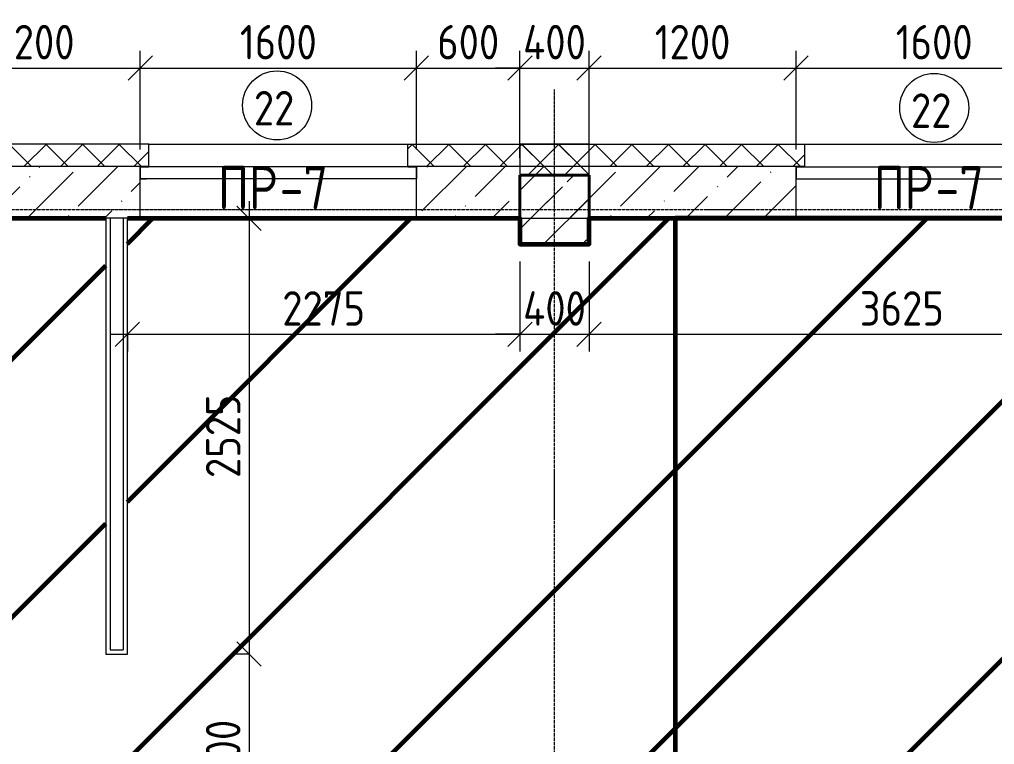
# Model space of a CAD drawing. Header units: millimetres. Extents: x -56773 to 323062, y -262288 to 76460.
# Drawn here: x -15416 to -9767, y -28159 to -23958 of the extents above; entities that cross this region are included whole.
import ezdxf

# ---------------------------------------------------------------- set-up
doc = ezdxf.new("R2010")
doc.units = ezdxf.units.MM
doc.linetypes.add('ADSK_Линия сетки', pattern=[25, 20, -2.5, 0, -2.5])
for name, color, linetype, lineweight in [('1.1)Стяжка керамзит  2 этаж', 5, 'Continuous', 60), ('3.1 Штукатурка внешн стен', 5, 'Continuous', 60), ('_ Окна', 7, 'Continuous', 18), ('Марки', 7, 'Continuous', 20), ('Марки окон', 7, 'Continuous', 20), ('Несущие колонны', 7, 'Continuous', 18), ('Окна', 7, 'Continuous', 9), ('Оси', 7, 'Continuous', 9), ('Размеры', 7, 'Continuous', 9), ('Стены внутренние', 7, 'Continuous', 18), ('Стены наружные', 7, 'Continuous', 18), ('Стены несущие', 7, 'Continuous', 30), ('Стены отделка', 7, 'Continuous', 30), ('Стены штриховка', 7, 'Continuous', 9)]:
    doc.layers.add(name, color=color, linetype=linetype, lineweight=lineweight)
doc.styles.add('GOST Common_2', font='', dxfattribs={"width": 0.9, "height": 250})
doc.styles.add('GOST Common_3', font='', dxfattribs={"width": 0.9, "height": 200})
doc.styles.add('GOST Common_5', font='', dxfattribs={"width": 0.85, "height": 250})
doc.styles.get('GOST Common_2').set_extended_font_data('GOST Common')
doc.styles.get('GOST Common_3').set_extended_font_data('GOST Common')
doc.styles.get('GOST Common_5').set_extended_font_data('GOST Common')
doc.dimstyles.new('ADSK_Основной_2_0', dxfattribs={"dimscale": 304.8, "dimtxt": 201.142999, "dimasz": 0.463911, "dimexe": 0.328084, "dimexo": 0.328084, "dimgap": 0.164042, "dimtad": 1, "dimdec": 3, "dimrnd": 0.001, "dimdsep": 46, "dimtxsty": 'GOST Common_3', "dimblk1": 'OBLIQUE', "dimblk2": 'OBLIQUE', "dimsah": 1, "dimcen": 0.09, "dimdle": 0.328084, "dimazin": 2, "dimtfac": 1, "dimtdec": 4, "dimtix": 1, "dimtmove": 0, "dimatfit": 3, "dimfxl": 1, "dimtvp": 1, "dimtolj": 1, "dimtzin": 0, "dimlwd": 20, "dimlwe": 20, "dimarcsym": 2})
doc.dimstyles.new('ADSK_Основной_2_0_2', dxfattribs={"dimscale": 304.8, "dimtxt": 201.142999, "dimasz": 0.463911, "dimexe": 0.328084, "dimexo": 0.328084, "dimgap": 0.164042, "dimtad": 1, "dimdec": 3, "dimrnd": 0.001, "dimdsep": 46, "dimtxsty": 'GOST Common_3', "dimblk1": 'OBLIQUE', "dimblk2": 'OBLIQUE', "dimsah": 1, "dimcen": 0.09, "dimdle": 0.328084, "dimazin": 2, "dimtfac": 1, "dimtdec": 4, "dimtix": 1, "dimtmove": 0, "dimatfit": 3, "dimfxl": 1, "dimtvp": 1, "dimtolj": 1, "dimtzin": 0, "dimlwd": 20, "dimlwe": 20, "dimarcsym": 2})
pattern_1 = [(45, (1283.93, -48864.63), (-106.066, 106.066), []), (135, (1283.93, -48864.63), (-106.066, -106.066), [])]

# ---------------------------------------------------------------- blocks, each defined once
blk = doc.blocks.new('ADSK_КолоннаЖБ_Прямоугольная - 400x400 мм-1807142-Кладочный план 1-го этажа')
at = {"layer": 'Несущие колонны', "lineweight": 40}
for p, q in [((-200, 200), (200, 200)), ((-200, -200), (-200, 200)), ((200, 200), (200, -200)), ((200, -200), (-200, -200))]:
    blk.add_line(p, q, dxfattribs=at)
blk = doc.blocks.new('ОКНО L03 _2СТ_RS - ОК-1_1600х2000h_противоударное-3556404-Кладочный план 1-го этажа')
at = {"layer": '_ Окна'}
for p, q in [((-838.1, -79), (761.9, -79)), ((-838.1, -149), (-838.1, -79)), ((-838.1, -79), (-803.1, -79)), ((761.9, -79), (726.9, -79)), ((761.9, -149), (761.9, -79)), ((-838.1, -149), (761.9, -149)), ((-838.1, -149), (-833.1, -149)), ((761.9, -149), (756.9, -149))]:
    blk.add_line(p, q, dxfattribs=at)
blk = doc.blocks.new('ОКНО L03 _2СТ_RS - ОК-1_1600х2000h_противоударное-3556409-Кладочный план 1-го этажа')
at = {"layer": '_ Окна'}
for p, q in [((-838.1, 149), (761.9, 149)), ((-838.1, 149), (-838.1, 79)), ((-838.1, 149), (-833.1, 149)), ((761.9, 149), (756.9, 149)), ((761.9, 149), (761.9, 79)), ((-838.1, 79), (761.9, 79)), ((-838.1, 79), (-803.1, 79)), ((761.9, 79), (726.9, 79))]:
    blk.add_line(p, q, dxfattribs=at)
blk = doc.blocks.new('_Oblique')
at = {"color": 0, "linetype": 'ByBlock', "lineweight": -2}
blk.add_line((-0.5, -0.5), (0.5, 0.5), dxfattribs=at)
blk = doc.blocks.new('*D4193')
at = {"layer": 'Defpoints', "color": 0, "transparency": 16777216}
for p in [(-14716.1, -24238.9), (-15916.1, -24810.7), (-14716.1, -24810.7)]:
    blk.add_point(p, dxfattribs=at)
at = {"layer": 'Размеры', "color": 0, "lineweight": 20, "transparency": 16777216}
for p, q in [((-15916.1, -24710.7), (-15916.1, -24138.9)), ((-14716.1, -24710.7), (-14716.1, -24138.9)), ((-16016.1, -24238.9), (-14616.1, -24238.9))]:
    blk.add_line(p, q, dxfattribs=at)
at = {"layer": 'Размеры', "color": 0, "lineweight": 20, "transparency": 16777216, "xscale": 141.4, "yscale": 141.4, "zscale": 141.4, "rotation": 180}
blk.add_blockref('_Oblique', (-15916.1, -24238.9), dxfattribs=at)
at = {"layer": 'Размеры', "color": 0, "lineweight": 20, "transparency": 16777216, "xscale": 141.4, "yscale": 141.4, "zscale": 141.4}
blk.add_blockref('_Oblique', (-14716.1, -24238.9), dxfattribs=at)
at = {"layer": 'Размеры', "color": 0, "lineweight": 9, "transparency": 16777216, "insert": (-15316.1, -24088.9), "char_height": 200, "width": 560.473, "attachment_point": 5, "style": 'GOST Common_3'}
blk.add_mtext('\\A1;1200', dxfattribs=at)
blk = doc.blocks.new('*D4194')
at = {"layer": 'Defpoints', "color": 0, "transparency": 16777216}
for p in [(-13116.1, -24238.9), (-14716.1, -24810.7), (-13116.1, -24810.7)]:
    blk.add_point(p, dxfattribs=at)
at = {"layer": 'Размеры', "color": 0, "lineweight": 20, "transparency": 16777216}
for p, q in [((-14716.1, -24710.7), (-14716.1, -24138.9)), ((-13116.1, -24710.7), (-13116.1, -24138.9)), ((-14816.1, -24238.9), (-13016.1, -24238.9))]:
    blk.add_line(p, q, dxfattribs=at)
at = {"layer": 'Размеры', "color": 0, "lineweight": 20, "transparency": 16777216, "xscale": 141.4, "yscale": 141.4, "zscale": 141.4, "rotation": 180}
blk.add_blockref('_Oblique', (-14716.1, -24238.9), dxfattribs=at)
at = {"layer": 'Размеры', "color": 0, "lineweight": 20, "transparency": 16777216, "xscale": 141.4, "yscale": 141.4, "zscale": 141.4}
blk.add_blockref('_Oblique', (-13116.1, -24238.9), dxfattribs=at)
at = {"layer": 'Размеры', "color": 0, "lineweight": 9, "transparency": 16777216, "insert": (-13916.1, -24088.9), "char_height": 200, "width": 560.473, "attachment_point": 5, "style": 'GOST Common_3'}
blk.add_mtext('\\A1;1600', dxfattribs=at)
blk = doc.blocks.new('*D4195')
at = {"layer": 'Defpoints', "color": 0, "transparency": 16777216}
for p in [(-12516.1, -24238.9), (-13116.1, -24810.7), (-12516.1, -24859.7)]:
    blk.add_point(p, dxfattribs=at)
at = {"layer": 'Размеры', "color": 0, "lineweight": 20, "transparency": 16777216}
for p, q in [((-13116.1, -24710.7), (-13116.1, -24138.9)), ((-12516.1, -24759.7), (-12516.1, -24138.9)), ((-13216.1, -24238.9), (-12416.1, -24238.9))]:
    blk.add_line(p, q, dxfattribs=at)
at = {"layer": 'Размеры', "color": 0, "lineweight": 20, "transparency": 16777216, "xscale": 141.4, "yscale": 141.4, "zscale": 141.4, "rotation": 180}
blk.add_blockref('_Oblique', (-13116.1, -24238.9), dxfattribs=at)
at = {"layer": 'Размеры', "color": 0, "lineweight": 20, "transparency": 16777216, "xscale": 141.4, "yscale": 141.4, "zscale": 141.4}
blk.add_blockref('_Oblique', (-12516.1, -24238.9), dxfattribs=at)
at = {"layer": 'Размеры', "color": 0, "lineweight": 9, "transparency": 16777216, "insert": (-12816.1, -24088.9), "char_height": 200, "width": 454.106, "attachment_point": 5, "style": 'GOST Common_3'}
blk.add_mtext('\\A1;600', dxfattribs=at)
blk = doc.blocks.new('*D4196')
at = {"layer": 'Defpoints', "color": 0, "transparency": 16777216}
for p in [(-12116.1, -24238.9), (-12516.1, -24859.7), (-12116.1, -24859.7)]:
    blk.add_point(p, dxfattribs=at)
at = {"layer": 'Размеры', "color": 0, "lineweight": 20, "transparency": 16777216}
for p, q in [((-12516.1, -24759.7), (-12516.1, -24138.9)), ((-12116.1, -24759.7), (-12116.1, -24138.9)), ((-12516.1, -24238.9), (-12657.5, -24238.9)), ((-12516.1, -24238.9), (-12116.1, -24238.9)), ((-12116.1, -24238.9), (-11974.7, -24238.9))]:
    blk.add_line(p, q, dxfattribs=at)
at = {"layer": 'Размеры', "color": 0, "lineweight": 20, "transparency": 16777216, "xscale": 141.4, "yscale": 141.4, "zscale": 141.4}
blk.add_blockref('_Oblique', (-12516.1, -24238.9), dxfattribs=at)
at = {"layer": 'Размеры', "color": 0, "lineweight": 20, "transparency": 16777216, "xscale": 141.4, "yscale": 141.4, "zscale": 141.4, "rotation": 180}
blk.add_blockref('_Oblique', (-12116.1, -24238.9), dxfattribs=at)
at = {"layer": 'Размеры', "color": 0, "lineweight": 9, "transparency": 16777216, "insert": (-12316.1, -24088.9), "char_height": 200, "width": 474.561, "attachment_point": 5, "style": 'GOST Common_3'}
blk.add_mtext('\\A1;400', dxfattribs=at)
blk = doc.blocks.new('*D4197')
at = {"layer": 'Defpoints', "color": 0, "transparency": 16777216}
for p in [(-10916.1, -24238.9), (-10916.1, -24810.7), (-12116.1, -24859.7)]:
    blk.add_point(p, dxfattribs=at)
at = {"layer": 'Размеры', "color": 0, "lineweight": 20, "transparency": 16777216}
for p, q in [((-12116.1, -24759.7), (-12116.1, -24138.9)), ((-10916.1, -24710.7), (-10916.1, -24138.9)), ((-12216.1, -24238.9), (-10816.1, -24238.9))]:
    blk.add_line(p, q, dxfattribs=at)
at = {"layer": 'Размеры', "color": 0, "lineweight": 20, "transparency": 16777216, "xscale": 141.4, "yscale": 141.4, "zscale": 141.4, "rotation": 180}
blk.add_blockref('_Oblique', (-12116.1, -24238.9), dxfattribs=at)
at = {"layer": 'Размеры', "color": 0, "lineweight": 20, "transparency": 16777216, "xscale": 141.4, "yscale": 141.4, "zscale": 141.4}
blk.add_blockref('_Oblique', (-10916.1, -24238.9), dxfattribs=at)
at = {"layer": 'Размеры', "color": 0, "lineweight": 9, "transparency": 16777216, "insert": (-11516.1, -24088.9), "char_height": 200, "width": 560.473, "attachment_point": 5, "style": 'GOST Common_3'}
blk.add_mtext('\\A1;1200', dxfattribs=at)
blk = doc.blocks.new('*D4198')
at = {"layer": 'Defpoints', "color": 0, "transparency": 16777216}
for p in [(-9316.1, -24238.9), (-10916.1, -24810.7), (-9316.1, -24810.7)]:
    blk.add_point(p, dxfattribs=at)
at = {"layer": 'Размеры', "color": 0, "lineweight": 20, "transparency": 16777216}
for p, q in [((-10916.1, -24710.7), (-10916.1, -24138.9)), ((-9316.1, -24710.7), (-9316.1, -24138.9)), ((-11016.1, -24238.9), (-9216.1, -24238.9))]:
    blk.add_line(p, q, dxfattribs=at)
at = {"layer": 'Размеры', "color": 0, "lineweight": 20, "transparency": 16777216, "xscale": 141.4, "yscale": 141.4, "zscale": 141.4, "rotation": 180}
blk.add_blockref('_Oblique', (-10916.1, -24238.9), dxfattribs=at)
at = {"layer": 'Размеры', "color": 0, "lineweight": 20, "transparency": 16777216, "xscale": 141.4, "yscale": 141.4, "zscale": 141.4}
blk.add_blockref('_Oblique', (-9316.1, -24238.9), dxfattribs=at)
at = {"layer": 'Размеры', "color": 0, "lineweight": 9, "transparency": 16777216, "insert": (-10116.1, -24088.9), "char_height": 200, "width": 560.473, "attachment_point": 5, "style": 'GOST Common_3'}
blk.add_mtext('\\A1;1600', dxfattribs=at)
blk = doc.blocks.new('*D4146')
at = {"layer": 'Defpoints', "color": 0, "transparency": 16777216}
for p in [(-13986, -25109.7), (-14086, -27634.7), (-13986, -27634.7)]:
    blk.add_point(p, dxfattribs=at)
at = {"layer": 'Размеры', "color": 0, "lineweight": 20, "transparency": 16777216}
for p, q in [((-14086, -25009.7), (-14086, -27734.7)), ((-14086, -25109.7), (-14186, -25109.7)), ((-14086, -27634.7), (-14186, -27634.7))]:
    blk.add_line(p, q, dxfattribs=at)
at = {"layer": 'Размеры', "color": 0, "lineweight": 20, "transparency": 16777216, "xscale": 141.4, "yscale": 141.4, "zscale": 141.4}
for p, rotation in [((-14086, -25109.7), 90), ((-14086, -27634.7), 270)]:
    blk.add_blockref('_Oblique', p, dxfattribs=dict(at, rotation=rotation))
at = {"layer": 'Размеры', "color": 0, "lineweight": 9, "transparency": 16777216, "insert": (-14236, -26372.2), "char_height": 200, "width": 605.475, "attachment_point": 5, "rotation": 90, "style": 'GOST Common_3'}
blk.add_mtext('\\A1;2525', dxfattribs=at)
blk = doc.blocks.new('*D4088')
at = {"layer": 'Defpoints', "color": 0, "transparency": 16777216}
for p in [(-13986, -27634.7), (-14086, -28834.7), (-13986, -28834.7)]:
    blk.add_point(p, dxfattribs=at)
at = {"layer": 'Размеры', "color": 0, "lineweight": 20, "transparency": 16777216}
for p, q in [((-14086, -27534.7), (-14086, -28934.7)), ((-14086, -27634.7), (-14186, -27634.7)), ((-14086, -28834.7), (-14186, -28834.7))]:
    blk.add_line(p, q, dxfattribs=at)
at = {"layer": 'Размеры', "color": 0, "lineweight": 20, "transparency": 16777216, "xscale": 141.4, "yscale": 141.4, "zscale": 141.4}
for p, rotation in [((-14086, -27634.7), 90), ((-14086, -28834.7), 270)]:
    blk.add_blockref('_Oblique', p, dxfattribs=dict(at, rotation=rotation))
at = {"layer": 'Размеры', "color": 0, "lineweight": 9, "transparency": 16777216, "insert": (-14236, -28234.7), "char_height": 200, "width": 560.473, "attachment_point": 5, "rotation": 90, "style": 'GOST Common_3'}
blk.add_mtext('\\A1;1200', dxfattribs=at)
blk = doc.blocks.new('*D4113')
at = {"layer": 'Defpoints', "color": 0, "transparency": 16777216}
for p in [(-12516.1, -25259.7), (-14791.1, -25681.9), (-12516.1, -25781.9)]:
    blk.add_point(p, dxfattribs=at)
at = {"layer": 'Размеры', "color": 0, "lineweight": 20, "transparency": 16777216}
for p, q in [((-12516.1, -25359.7), (-12516.1, -25881.9)), ((-14891.1, -25781.9), (-12416.1, -25781.9)), ((-14791.1, -25781.9), (-14791.1, -25881.9))]:
    blk.add_line(p, q, dxfattribs=at)
at = {"layer": 'Размеры', "color": 0, "lineweight": 20, "transparency": 16777216, "xscale": 141.4, "yscale": 141.4, "zscale": 141.4, "rotation": 180}
blk.add_blockref('_Oblique', (-14791.1, -25781.9), dxfattribs=at)
at = {"layer": 'Размеры', "color": 0, "lineweight": 20, "transparency": 16777216, "xscale": 141.4, "yscale": 141.4, "zscale": 141.4}
blk.add_blockref('_Oblique', (-12516.1, -25781.9), dxfattribs=at)
at = {"layer": 'Размеры', "color": 0, "lineweight": 9, "transparency": 16777216, "insert": (-13653.6, -25631.9), "char_height": 200, "width": 605.475, "attachment_point": 5, "style": 'GOST Common_3'}
blk.add_mtext('\\A1;2275', dxfattribs=at)
blk = doc.blocks.new('*D4114')
at = {"layer": 'Defpoints', "color": 0, "transparency": 16777216}
for p in [(-12516.1, -25259.7), (-12116.1, -25259.7), (-12116.1, -25781.9)]:
    blk.add_point(p, dxfattribs=at)
at = {"layer": 'Размеры', "color": 0, "lineweight": 20, "transparency": 16777216}
for p, q in [((-12516.1, -25359.7), (-12516.1, -25881.9)), ((-12116.1, -25359.7), (-12116.1, -25881.9)), ((-12516.1, -25781.9), (-12657.5, -25781.9)), ((-12516.1, -25781.9), (-12116.1, -25781.9)), ((-12116.1, -25781.9), (-11974.7, -25781.9))]:
    blk.add_line(p, q, dxfattribs=at)
at = {"layer": 'Размеры', "color": 0, "lineweight": 20, "transparency": 16777216, "xscale": 141.4, "yscale": 141.4, "zscale": 141.4}
blk.add_blockref('_Oblique', (-12516.1, -25781.9), dxfattribs=at)
at = {"layer": 'Размеры', "color": 0, "lineweight": 20, "transparency": 16777216, "xscale": 141.4, "yscale": 141.4, "zscale": 141.4, "rotation": 180}
blk.add_blockref('_Oblique', (-12116.1, -25781.9), dxfattribs=at)
at = {"layer": 'Размеры', "color": 0, "lineweight": 9, "transparency": 16777216, "insert": (-12316.1, -25631.9), "char_height": 200, "width": 474.561, "attachment_point": 5, "style": 'GOST Common_3'}
blk.add_mtext('\\A1;400', dxfattribs=at)
blk = doc.blocks.new('*D4115')
at = {"layer": 'Defpoints', "color": 0, "transparency": 16777216}
for p in [(-12116.1, -25259.7), (-8491.1, -25681.9), (-8491.1, -25781.9)]:
    blk.add_point(p, dxfattribs=at)
at = {"layer": 'Размеры', "color": 0, "lineweight": 20, "transparency": 16777216}
for p, q in [((-12116.1, -25359.7), (-12116.1, -25881.9)), ((-12216.1, -25781.9), (-8391.1, -25781.9)), ((-8491.1, -25781.9), (-8491.1, -25881.9))]:
    blk.add_line(p, q, dxfattribs=at)
at = {"layer": 'Размеры', "color": 0, "lineweight": 20, "transparency": 16777216, "xscale": 141.4, "yscale": 141.4, "zscale": 141.4, "rotation": 180}
blk.add_blockref('_Oblique', (-12116.1, -25781.9), dxfattribs=at)
at = {"layer": 'Размеры', "color": 0, "lineweight": 20, "transparency": 16777216, "xscale": 141.4, "yscale": 141.4, "zscale": 141.4}
blk.add_blockref('_Oblique', (-8491.1, -25781.9), dxfattribs=at)
at = {"layer": 'Размеры', "color": 0, "lineweight": 9, "transparency": 16777216, "insert": (-10303.6, -25631.9), "char_height": 200, "width": 605.475, "attachment_point": 5, "style": 'GOST Common_3'}
blk.add_mtext('\\A1;3625', dxfattribs=at)
blk = doc.blocks.new('М_окна1 - Маркировка типоразмера-1510237-Кладочный план 1-го этажа')
at = {"layer": 'Марки окон'}
blk.add_circle((0, 0), 2, dxfattribs=at)

msp = doc.modelspace()

# ---------------------------------------------------------------- hatches: boundary and pattern name
at = {"layer": '1.1)Стяжка керамзит  2 этаж', "transparency": 33554687}
h = msp.add_hatch(dxfattribs=at)
h.set_pattern_fill('ANSI31', color=5, scale=333)
h.paths.add_polyline_path([(3658.9343, -39509.6624), (3283.9343, -39509.6624), (1683.9343, -39509.6624), (483.9343, -39509.6624), (-716.0657, -39509.6624), (-1641.0657, -39509.6624), (-1641.0657, -41084.6624), (-2391.0657, -41084.6624), (-2391.0657, -41134.6624), (-2391.0657, -41359.6624), (-2391.0657, -41409.6624), (-2491.0657, -41409.6624), (-2491.0657, -42609.6624), (-2391.0657, -42609.6624), (-2391.0657, -42659.6624), (-2391.0657, -45134.6624), (-2391.0657, -45184.6624), (-2366.0657, -45184.6624), (3658.9343, -45184.6624)])
h.paths.add_polyline_path([(-5466.0657, -50134.6624), (-11741.0657, -50134.6624), (-11741.0657, -55809.6624), (-8116.0657, -55809.6624), (-8116.0657, -55659.6624), (-7716.0657, -55659.6624), (-7716.0657, -55809.6624), (-5466.0657, -55809.6624)])
h.paths.add_polyline_path([(-11741.0657, -53484.6624), (-11866.0657, -53484.6624), (-11866.0657, -53359.6624), (-12591.0657, -53359.6624), (-12591.0657, -52809.6624), (-18266.0657, -52809.6624), (-18266.0657, -55659.6624), (-18116.0657, -55659.6624), (-18116.0657, -55809.6624), (-17516.0657, -55809.6624), (-15916.0657, -55809.6624), (-14716.0657, -55809.6624), (-13116.0657, -55809.6624), (-12591.0657, -55809.6624), (-12591.0657, -54809.6624), (-11866.0657, -54809.6624), (-11866.0657, -54684.6624), (-11741.0657, -54684.6624)])
h.paths.add_polyline_path([(-11741.0657, -50959.6624), (-11866.0657, -50959.6624), (-11866.0657, -50834.6624), (-12591.0657, -50834.6624), (-12591.0657, -49684.6624), (-18116.0657, -49684.6624), (-18116.0657, -50059.6624), (-18266.0657, -50059.6624), (-18266.0657, -50659.6624), (-18266.0657, -52259.6624), (-18266.0657, -52684.6624), (-12591.0657, -52684.6624), (-12591.0657, -52284.6624), (-11866.0657, -52284.6624), (-11866.0657, -52159.6624), (-11741.0657, -52159.6624)])
h.paths.add_polyline_path([(-12591.0657, -48084.6624), (-11866.0657, -48084.6624), (-11866.0657, -47959.6624), (-11741.0657, -47959.6624), (-11741.0657, -46759.6624), (-11866.0657, -46759.6624), (-11866.0657, -46634.6624), (-12591.0657, -46634.6624), (-12591.0657, -45359.6624), (-18116.0657, -45359.6624), (-18116.0657, -45659.6624), (-18266.0657, -45659.6624), (-18266.0657, -46859.6624), (-18266.0657, -48459.6624), (-18266.0657, -49559.6624), (-12591.0657, -49559.6624)])
h.paths.add_polyline_path([(-8241.0657, -49284.6624), (-11741.0657, -49284.6624), (-11741.0657, -50134.6624), (-8241.0657, -50134.6624)])
h.paths.add_polyline_path([(-2491.0657, -39229.6624), (-2506.0657, -39229.6624), (-3396.0657, -39229.6624), (-3446.0657, -39229.6624), (-4366.0657, -39229.6624), (-4416.0657, -39229.6624), (-4466.0657, -39229.6624), (-7641.0657, -39229.6624), (-7641.0657, -40134.6624), (-8191.0657, -40134.6624), (-8191.0657, -39229.6624), (-11616.0657, -39229.6624), (-11616.0657, -42834.6624), (-11741.0657, -42834.6624), (-11741.0657, -49284.6624), (-8241.0657, -49284.6624), (-2491.0657, -49284.6624)])
h.paths.add_polyline_path([(-8191.0657, -45984.6624), (-8191.0657, -44784.6624), (-7391.0657, -44784.6624), (-7391.0657, -45984.6624)], flags=16)
h.paths.add_polyline_path([(-8166.0657, -45959.6624), (-8166.0657, -44809.6624), (-7416.0657, -44809.6624), (-7416.0657, -45959.6624)], flags=0)
h.paths.add_polyline_path([(-8116.0657, -45909.6624), (-8116.0657, -44859.6624), (-7466.0657, -44859.6624), (-7466.0657, -45909.6624)], flags=0)
h.paths.add_polyline_path([(-8116.0657, -45659.6624), (-8116.0657, -45259.6624), (-7716.0657, -45259.6624), (-7716.0657, -45659.6624)], flags=0)
h.paths.add_polyline_path([(-11741.0657, -42834.6624), (-11866.0657, -42834.6624), (-11866.0657, -42709.6624), (-11741.0657, -42709.6624), (-11741.0657, -40234.6624), (-13941.0657, -40234.6624), (-13941.0657, -42709.6624), (-13066.0657, -42709.6624), (-13066.0657, -42834.6624), (-14271.0657, -42834.6624), (-14271.0657, -42709.6624), (-14241.0657, -42709.6624), (-14241.0657, -40509.6624), (-14391.0657, -40509.6624), (-14391.0657, -40384.6624), (-14241.0657, -40384.6624), (-14241.0657, -38334.6624), (-15516.0657, -38334.6624), (-15516.0657, -40384.6624), (-15291.0657, -40384.6624), (-15291.0657, -40509.6624), (-15516.0657, -40509.6624), (-15516.0657, -41509.6624), (-15691.0657, -41509.6624), (-15691.0657, -42709.6624), (-15171.0657, -42709.6624), (-15171.0657, -42834.6624), (-17141.0657, -42834.6624), (-17141.0657, -42709.6624), (-15816.0657, -42709.6624), (-15816.0657, -39784.6624), (-16016.0657, -39784.6624), (-16016.0657, -39734.6624), (-15816.0657, -39734.6624), (-15816.0657, -38134.6624), (-16916.0657, -38134.6624), (-16916.0657, -39734.6624), (-16756.0657, -39734.6624), (-16756.0657, -39784.6624), (-17166.0657, -39784.6624), (-17166.0657, -39734.6624), (-16966.0657, -39734.6624), (-16966.0657, -38134.6624), (-18041.0657, -38134.6624), (-18041.0657, -39734.6624), (-17906.0657, -39734.6624), (-17906.0657, -39784.6624), (-18266.0657, -39784.6624), (-18266.0657, -40259.6624), (-18266.0657, -41859.6624), (-18266.0657, -42709.6624), (-18041.0657, -42709.6624), (-18041.0657, -42834.6624), (-18266.0657, -42834.6624), (-18266.0657, -43059.6624), (-18266.0657, -44659.6624), (-18266.0657, -45234.6624), (-11741.0657, -45234.6624)])
h.paths.add_polyline_path([(-11616.0657, -38084.6624), (-11741.0657, -38084.6624), (-11741.0657, -37859.6624), (-14116.0657, -37859.6624), (-14116.0657, -39834.6624), (-12541.0657, -39834.6624), (-12541.0657, -39234.6624), (-11741.0657, -39234.6624), (-11741.0657, -39229.6624), (-11741.0657, -38984.6624), (-11616.0657, -38984.6624)])
h.paths.add_polyline_path([(-1966.0657, -34259.6624), (-2116.0657, -34259.6624), (-2116.0657, -33859.6624), (-1966.0657, -33859.6624), (-1966.0657, -30509.6624), (-2366.0657, -30509.6624), (-2366.0657, -30384.6624), (-2116.0657, -30384.6624), (-2116.0657, -30059.6624), (-1966.0657, -30059.6624), (-1966.0657, -26369.6624), (-4216.0657, -26369.6624), (-4216.0657, -25109.6624), (-7141.0657, -25109.6624), (-7141.0657, -25334.6624), (-7641.0657, -25334.6624), (-7641.0657, -30384.6624), (-3541.0657, -30384.6624), (-3541.0657, -30059.6624), (-3416.0657, -30059.6624), (-3416.0657, -30384.6624), (-3266.0657, -30384.6624), (-3266.0657, -30509.6624), (-3541.0657, -30509.6624), (-7641.0657, -30509.6624), (-7641.0657, -30934.6624), (-8491.0657, -30934.6624), (-8491.0657, -30909.6624), (-8491.0657, -25109.6624), (-11616.0657, -25109.6624), (-11616.0657, -37734.6624), (-9815.0657, -37734.6624), (-9815.0657, -37859.6624), (-11616.0657, -37859.6624), (-11616.0657, -39229.6624), (-8191.0657, -39229.6624), (-8191.0657, -38784.6624), (-7641.0657, -38784.6624), (-7641.0657, -39229.6624), (-4466.0657, -39229.6624), (-4416.0657, -39229.6624), (-4366.0657, -39229.6624), (-3446.0657, -39229.6624), (-3396.0657, -39229.6624), (-2506.0657, -39229.6624), (-2491.0657, -39229.6624), (-1966.0657, -39229.6624)])
h.paths.add_polyline_path([(-8391.0657, -35434.6624), (-8391.0657, -33384.6624), (-7641.0657, -33384.6624), (-7641.0657, -35434.6624)], flags=16)
h.paths.add_polyline_path([(-8366.0657, -35409.6624), (-8366.0657, -33409.6624), (-7666.0657, -33409.6624), (-7666.0657, -35409.6624)], flags=0)
h.paths.add_polyline_path([(-8316.0657, -35359.6624), (-8316.0657, -33459.6624), (-7716.0657, -33459.6624), (-7716.0657, -35359.6624)], flags=0)
h.paths.add_polyline_path([(-8116.0657, -34259.6624), (-8116.0657, -33859.6624), (-7716.0657, -33859.6624), (-7716.0657, -34259.6624)], flags=0)
h.paths.add_polyline_path([(-4526.6157, -36609.6624), (-4526.6157, -35959.6624), (-4512.6157, -35959.6624), (-4512.6157, -36609.6624)], flags=16)
h.paths.add_polyline_path([(-4466.0657, -36334.6624), (-4466.0657, -36284.6624), (-4366.0657, -36284.6624), (-4366.0657, -36334.6624), (-4366.0657, -37054.6624), (-4366.0657, -37104.6624), (-4466.0657, -37104.6624), (-4466.0657, -37054.6624)], flags=16)
h.paths.add_polyline_path([(-4428.5657, -37054.6624), (-4428.5657, -36334.6624), (-4403.5657, -36334.6624), (-4403.5657, -37054.6624)], flags=0)
h.paths.add_polyline_path([(-4526.6157, -35359.6624), (-4526.6157, -34709.6624), (-4512.6157, -34709.6624), (-4512.6157, -35359.6624)], flags=16)
h.paths.add_polyline_path([(-4466.0657, -38554.6624), (-4366.0657, -38554.6624), (-4366.0657, -38604.6624), (-4366.0657, -39129.6624), (-4416.0657, -39129.6624), (-4466.0657, -39129.6624), (-4466.0657, -38604.6624)], flags=16)
h.paths.add_polyline_path([(-4403.5657, -38604.6624), (-4403.5657, -39129.6624), (-4428.5657, -39129.6624), (-4428.5657, -38604.6624)], flags=0)
h.paths.add_polyline_path([(-4466.0657, -35034.6624), (-4466.0657, -34984.6624), (-4466.0657, -34134.6624), (-4466.0657, -34084.6624), (-4466.0657, -33134.6624), (-4466.0657, -33084.6624), (-4466.0657, -32159.6624), (-4466.0657, -32059.6624), (-4366.0657, -32059.6624), (-3216.0657, -32059.6624), (-3166.0657, -32059.6624), (-2016.0657, -32059.6624), (-1966.0657, -32059.6624), (-1966.0657, -32159.6624), (-2016.0657, -32159.6624), (-3166.0657, -32159.6624), (-3216.0657, -32159.6624), (-4366.0657, -32159.6624), (-4366.0657, -33084.6624), (-4366.0657, -33134.6624), (-4366.0657, -34084.6624), (-4366.0657, -34134.6624), (-4366.0657, -34984.6624), (-4366.0657, -35034.6624)], flags=16)
h.paths.add_polyline_path([(-4428.5657, -34984.6624), (-4428.5657, -34134.6624), (-4403.5657, -34134.6624), (-4403.5657, -34984.6624)], flags=0)
h.paths.add_polyline_path([(-4366.0657, -39167.1624), (-3446.0657, -39167.1624), (-3446.0657, -39192.1624), (-4366.0657, -39192.1624)], flags=16)
h.paths.add_polyline_path([(-4428.5657, -34084.6624), (-4428.5657, -33134.6624), (-4403.5657, -33134.6624), (-4403.5657, -34084.6624)], flags=0)
h.paths.add_polyline_path([(-4428.5657, -33084.6624), (-4428.5657, -32159.6624), (-4416.0657, -32059.6624), (-4366.0657, -32059.6624), (-4366.0657, -32097.1624), (-3216.0657, -32097.1624), (-3216.0657, -32122.1624), (-4366.0657, -32122.1624), (-4366.0657, -32159.6624), (-4403.5657, -32159.6624), (-4403.5657, -33084.6624)], flags=0)
h.paths.add_polyline_path([(-3396.0657, -39167.1624), (-2506.0657, -39167.1624), (-2506.0657, -39192.1624), (-3396.0657, -39192.1624)], flags=16)
h.paths.add_polyline_path([(-2346.0657, -39167.1624), (-2016.0657, -39167.1624), (-2016.0657, -39192.1624), (-2346.0657, -39192.1624)], flags=16)
h.paths.add_polyline_path([(-3166.0657, -32097.1624), (-2016.0657, -32097.1624), (-2016.0657, -32122.1624), (-3166.0657, -32122.1624)], flags=0)
h.paths.add_polyline_path([(-11616.0657, -30934.6624), (-12591.0657, -30934.6624), (-12591.0657, -30284.6624), (-15416.0657, -30284.6624), (-15416.0657, -30909.6624), (-15416.0657, -31909.6624), (-15416.0657, -32709.6624), (-15416.0657, -33709.7905), (-15416.0657, -34059.6624), (-13466.0657, -34059.6624), (-13466.0657, -34259.6624), (-11916.0657, -34259.6624), (-11916.0657, -34059.6624), (-11616.0657, -34059.6624)])
h.paths.add_polyline_path([(-11616.0657, -25109.6624), (-12116.0657, -25109.6624), (-12116.0657, -25259.6624), (-12516.0657, -25259.6624), (-12516.0657, -25109.6624), (-13116.0657, -25109.6624), (-14716.0657, -25109.6624), (-14791.0657, -25109.6624), (-14791.0657, -27634.6624), (-14916.0657, -27634.6624), (-14916.0657, -25109.6624), (-15916.0657, -25109.6624), (-17516.0657, -25109.6624), (-18116.0657, -25109.6624), (-18116.0657, -25259.6624), (-18266.0657, -25259.6624), (-18266.0657, -30159.6624), (-18266.0657, -30259.6624), (-15616.0657, -30259.6624), (-15416.0657, -30259.6624), (-15416.0657, -30159.6624), (-15516.0657, -30159.6624), (-15516.0657, -29734.6624), (-14891.0657, -29734.6624), (-14891.0657, -29684.6624), (-15566.0657, -29684.6624), (-15566.0657, -30159.6624), (-15591.0657, -30159.6624), (-15591.0657, -29659.6624), (-14916.0657, -29659.6624), (-14916.0657, -28834.6624), (-14791.0657, -28834.6624), (-14791.0657, -29934.6624), (-11616.0657, -29934.6624)])
at = {"layer": 'Несущие колонны', "lineweight": 9}
h = msp.add_hatch(dxfattribs=at)
h.set_pattern_fill('FP_3', color=256, style=0, pattern_type=2)
h.set_pattern_definition([(45, (1283.93, -48864.63), (-224.5064, 224.5064), []), (45, (1508.44, -48864.63), (-224.5064, 224.5064), [396.875, -79.375, 3.353, -76.022])])
h.paths.add_polyline_path([(-12293.961, -25259.6624), (-12116.0657, -25259.6624), (-12116.0657, -24859.6624), (-12516.0657, -24859.6624), (-12516.0657, -25259.6624)])
at = {"layer": 'Стены внутренние', "lineweight": 9}
h = msp.add_hatch(dxfattribs=at)
h.set_pattern_fill('FP_1', color=256, style=0, pattern_type=2)
h.set_pattern_definition([(45, (1283.93, -48864.63), (84.18955, 308.69595), [396.875, -79.375, 3.353, -76.022])])
h.paths.add_polyline_path([(-8391.0657, -25109.6624), (-7116.0657, -25109.6624), (-7116.0657, -24810.6624), (-9316.0657, -24810.6624), (-9316.0657, -25109.6624), (-8466.0657, -25109.6624)])
h.paths.add_polyline_path([(-2116.0657, -25109.6624), (-2116.0657, -24809.6624), (-2126.0657, -24809.6624), (-2126.0657, -25109.6624)])
h.paths.add_polyline_path([(-3946.0657, -25109.6624), (-3906.0657, -25109.6624), (-3906.0657, -24809.6624), (-4916.0657, -24810.6624), (-4916.0657, -25109.6624), (-4096.0657, -25109.6624)])
h.paths.add_polyline_path([(-10916.0657, -25109.6624), (-10916.0657, -24810.6624), (-13116.0657, -24810.6624), (-13116.0657, -25109.6624), (-12293.961, -25109.6624)])
h.paths.add_polyline_path([(-14916.0657, -25109.6624), (-14716.0657, -25109.6624), (-14716.0657, -24810.6624), (-15916.0657, -24810.6624), (-15916.0657, -25109.6624), (-15238.9058, -25109.6624)])
h.paths.add_polyline_path([(-18116.0657, -25109.6624), (-17516.0657, -25109.6624), (-17516.0657, -24810.6624), (-18116.0657, -24809.6624)])
at = {"layer": 'Стены наружные', "lineweight": 9}
h = msp.add_hatch(dxfattribs=at)
h.set_pattern_fill('FP_4', color=256, style=0, pattern_type=2)
h.set_pattern_definition(pattern_1)
h.paths.add_polyline_path([(-3906.0657, -24809.6624), (-3906.0657, -24679.6624), (-4966.0657, -24679.6624), (-4966.0657, -24809.6624)])
h.paths.add_polyline_path([(-2116.0657, -24809.6624), (-2116.0657, -24680.0624), (-2126.0657, -24679.6624), (-2126.0657, -24809.6624)])
h.paths.add_polyline_path([(-12293.961, -24809.6624), (-10866.0657, -24809.6624), (-10866.0657, -24679.6624), (-13166.0657, -24679.6624), (-13166.0657, -24809.6624)])
h.paths.add_polyline_path([(-9366.0657, -24809.6624), (-7066.0657, -24809.6624), (-7066.0657, -24679.6624), (-9366.0657, -24679.6624)])
h.paths.add_polyline_path([(-14666.0657, -24809.6624), (-14666.0657, -24679.6624), (-15966.0657, -24679.6624), (-15966.0657, -24809.6624), (-15238.9058, -24809.6624)])
h.paths.add_polyline_path([(-17466.0657, -24809.6624), (-17466.0657, -24679.6624), (-18116.0657, -24680.0624), (-18116.0657, -24809.6624)])
h = msp.add_hatch(dxfattribs=at)
h.set_pattern_fill('FP_4', color=256, style=0, pattern_type=2)
h.set_pattern_definition(pattern_1)
h.paths.add_polyline_path([(-12516.0657, -24860.0624), (-12116.0657, -24860.0624), (-12116.0657, -24680.0624), (-12516.0657, -24680.0624)])

# ---------------------------------------------------------------- linework, layer by layer
at = {"layer": '1.1)Стяжка керамзит  2 этаж'}
msp.add_lwpolyline([(-11616.0657, -39229.6624), (-1966.0657, -39229.6624), (-1966.0657, -25109.6624), (-11616.0657, -25109.6624)], close=True, dxfattribs=at)
at = {"layer": '3.1 Штукатурка внешн стен'}
for points in [[(-18266.0657, -30159.6624), (-18266.0657, -25259.6624), (-18116.0657, -25259.6624), (-18116.0657, -25109.6624), (-14916.0657, -25109.6624)], [(-14791.0657, -25109.6624), (-12516.0657, -25109.6624), (-12516.0657, -25259.6624), (-12116.0657, -25259.6624), (-12116.0657, -25109.6624), (-8491.0657, -25109.6624)]]:
    msp.add_lwpolyline(points, dxfattribs=at)
at = {"layer": 'Несущие колонны', "lineweight": 9}
for p, q in [((-12116.0657, -24859.6624), (-12516.0657, -24859.6624)), ((-12516.0657, -24859.6624), (-12516.0657, -25259.6624)), ((-12116.0657, -25259.6624), (-12116.0657, -24859.6624)), ((-12516.0657, -25259.6624), (-12116.0657, -25259.6624))]:
    msp.add_line(p, q, dxfattribs=at)
at = {"layer": 'Оси', "linetype": 'ADSK_Линия сетки', "lineweight": 5}
for p, q in [((-12316.0657, -59838.5137), (-12316.0657, -24363.7173)), ((-1213.4695, -25059.6624), (-23956.1623, -25059.6624))]:
    msp.add_line(p, q, dxfattribs=at)
at = {"layer": 'Стены внутренние', "lineweight": 5}
for p, q in [((-13116.0657, -25109.6624), (-14716.0657, -25109.6624)), ((-9316.0657, -25109.6624), (-10916.0657, -25109.6624))]:
    msp.add_line(p, q, dxfattribs=at)
at = {"layer": 'Стены наружные', "lineweight": 9}
for p, q in [((-14666.0657, -24679.6624), (-13166.0657, -24679.6624)), ((-10866.0657, -24679.6624), (-9366.0657, -24679.6624))]:
    msp.add_line(p, q, dxfattribs=at)
at = {"layer": 'Стены несущие', "lineweight": 9}
for p, q in [((-14716.0657, -24810.6624), (-14666.0657, -24810.6624)), ((-14716.0657, -25109.6624), (-14716.0657, -24810.6624)), ((-14666.0657, -24809.6624), (-14666.0657, -24810.6624)), ((-13166.0657, -24809.6624), (-13166.0657, -24810.6624)), ((-13166.0657, -24810.6624), (-13116.0657, -24810.6624)), ((-13116.0657, -25109.6624), (-13116.0657, -24810.6624)), ((-10916.0657, -24810.6624), (-10866.0657, -24810.6624)), ((-10916.0657, -25109.6624), (-10916.0657, -24810.6624)), ((-10866.0657, -24809.6624), (-10866.0657, -24810.6624)), ((-15916.0657, -25109.6624), (-14916.0657, -25109.6624)), ((-14916.0657, -25109.6624), (-14916.0657, -27634.6624)), ((-14791.0657, -25109.6624), (-14716.0657, -25109.6624)), ((-14791.0657, -27634.6624), (-14791.0657, -25109.6624)), ((-13116.0657, -25109.6624), (-10916.0657, -25109.6624)), ((-14916.0657, -27634.6624), (-14791.0657, -27634.6624))]:
    msp.add_line(p, q, dxfattribs=at)
at = {"layer": 'Стены отделка', "lineweight": 18}
for p, q in [((-14666.0657, -24679.6624), (-15966.0657, -24679.6624)), ((-14666.0657, -24809.6624), (-14666.0657, -24679.6624)), ((-13166.0657, -24679.6624), (-10866.0657, -24679.6624)), ((-13166.0657, -24809.6624), (-13166.0657, -24679.6624)), ((-12116.0657, -24680.0624), (-12516.0657, -24680.0624)), ((-12516.0657, -24680.0624), (-12516.0657, -24860.0624)), ((-12116.0657, -24860.0624), (-12116.0657, -24680.0624)), ((-10866.0657, -24809.6624), (-10866.0657, -24679.6624)), ((-12516.0657, -24860.0624), (-12116.0657, -24860.0624))]:
    msp.add_line(p, q, dxfattribs=at)
at = {"layer": 'Стены штриховка', "lineweight": 9}
for p, q in [((-14666.0657, -24809.6624), (-15966.0657, -24809.6624)), ((-10866.0657, -24809.6624), (-13166.0657, -24809.6624)), ((-14791.0657, -25109.6624), (-14916.0657, -25109.6624)), ((-14891.0657, -25109.6624), (-14891.0657, -27609.6624)), ((-14816.0657, -25109.6624), (-14816.0657, -27609.6624)), ((-14891.0657, -27609.6624), (-14816.0657, -27609.6624))]:
    msp.add_line(p, q, dxfattribs=at)

# ---------------------------------------------------------------- block references
at = {"layer": 'Марки окон', "xscale": 99.99999999999993, "yscale": 99.99999999999993, "zscale": 99.99999999999993}
for p in [(-13923.5465, -24455.3322), (-10116.0657, -24469.6624)]:
    msp.add_blockref('М_окна1 - Маркировка типоразмера-1510237-Кладочный план 1-го этажа', p, dxfattribs=at)
at = {"layer": 'Несущие колонны', "lineweight": 40, "rotation": 89.9999999999999}
msp.add_blockref('ADSK_КолоннаЖБ_Прямоугольная - 400x400 мм-1807142-Кладочный план 1-го этажа', (-12316.0657, -25059.6624), dxfattribs=at)
at = {"layer": 'Окна', "rotation": 180}
msp.add_blockref('ОКНО L03 _2СТ_RS - ОК-1_1600х2000h_противоударное-3556404-Кладочный план 1-го этажа', (-13954.1657, -24959.6624), dxfattribs=at)
at = {"layer": 'Окна'}
msp.add_blockref('ОКНО L03 _2СТ_RS - ОК-1_1600х2000h_противоударное-3556409-Кладочный план 1-го этажа', (-10077.9657, -24959.6624), dxfattribs=at)

# ---------------------------------------------------------------- texts
at = {"layer": 'Марки', "lineweight": 9, "char_height": 250, "attachment_point": 1, "style": 'GOST Common_5'}
for s, insert, width in [('ПР', (-14265.9965, -24806.6813), 432.91125), ('-7', (-13908.809, -24806.6813), 389.620125), ('ПР', (-10465.9965, -24806.6813), 432.91125), ('-7', (-10108.809, -24806.6813), 389.620125)]:
    msp.add_mtext(s, dxfattribs=dict(at, insert=insert, width=width))
at = {"layer": 'Марки окон', "lineweight": 5, "char_height": 200, "width": 317.46825, "attachment_point": 1, "style": 'GOST Common_2'}
for insert in [(-14058.1039, -24371.5469), (-10250.6231, -24385.8771)]:
    msp.add_mtext('22', dxfattribs=dict(at, insert=insert))

# ---------------------------------------------------------------- dimensions: what is measured, and where the dimension line sits
at = {"layer": 'Размеры', "lineweight": 9}
for base, p1, p2, dimstyle, override, picture, middle in [((-14716.0657, -24238.8851), (-15916.0657, -24810.6624), (-14716.0657, -24810.6624), 'ADSK_Основной_2_0', {"dimpost": '<>', "dimfxl": 1200}, '*D4193', (-15316.0657, -24088.8851)), ((-13116.0657, -24238.8851), (-14716.0657, -24810.6624), (-13116.0657, -24810.6624), 'ADSK_Основной_2_0', {"dimpost": '<>', "dimfxl": 1600}, '*D4194', (-13916.0657, -24088.8851)), ((-12516.0657, -24238.8851), (-13116.0657, -24810.6624), (-12516.0657, -24859.6624), 'ADSK_Основной_2_0', {"dimpost": '<>', "dimfxl": 601.997508}, '*D4195', (-12816.0657, -24088.8851)), ((-12116.0657, -24238.8851), (-12516.0657, -24859.6624), (-12116.0657, -24859.6624), 'ADSK_Основной_2_0', {"dimpost": '<>', "dimfxl": 400}, '*D4196', (-12316.0657, -24088.8851)), ((-10916.0657, -24238.8851), (-12116.0657, -24859.6624), (-10916.0657, -24810.6624), 'ADSK_Основной_2_0', {"dimpost": '<>', "dimfxl": 1201}, '*D4197', (-11516.0657, -24088.8851)), ((-9316.0657, -24238.8851), (-10916.0657, -24810.6624), (-9316.0657, -24810.6624), 'ADSK_Основной_2_0', {"dimpost": '<>', "dimfxl": 1600}, '*D4198', (-10116.0657, -24088.8851)), ((-12516.0657, -25781.9086), (-14791.0657, -25681.9237), (-12516.0657, -25259.6624), 'ADSK_Основной_2_0', {"dimpost": '<>', "dimfxl": 2313.85601}, '*D4113', (-13653.5657, -25631.9086)), ((-12116.0657, -25781.9086), (-12516.0657, -25259.6624), (-12116.0657, -25259.6624), 'ADSK_Основной_2_0', {"dimpost": '<>', "dimfxl": 400}, '*D4114', (-12316.0657, -25631.9086)), ((-8491.0657, -25781.9086), (-12116.0657, -25259.6624), (-8491.0657, -25681.9237), 'ADSK_Основной_2_0_2', {"dimpost": '<>', "dimfxl": 3649.510876}, '*D4115', (-10303.5657, -25631.9086))]:
    dim = msp.add_linear_dim(base=base, p1=p1, p2=p2, dimstyle=dimstyle, override=override, dxfattribs=at)
    dim.commit()
    dim.dimension.update_dxf_attribs({"geometry": picture, "text_midpoint": middle})
for base, p1, p2, override, picture, middle in [((-14085.9883, -27634.6624), (-13986.0034, -25109.6624), (-13986.0034, -27634.6624), {"dimpost": '<>', "dimfxl": 2525}, '*D4146', (-14235.9883, -26372.1624)), ((-14085.9883, -28834.6624), (-13986.0034, -27634.6624), (-13986.0034, -28834.6624), {"dimpost": '<>', "dimfxl": 1200}, '*D4088', (-14235.9883, -28234.6624))]:
    dim = msp.add_linear_dim(base=base, p1=p1, p2=p2, angle=90, dimstyle='ADSK_Основной_2_0', override=override, dxfattribs=at)
    dim.commit()
    dim.dimension.update_dxf_attribs({"geometry": picture, "text_midpoint": middle})

doc.saveas('drawing.dxf')
